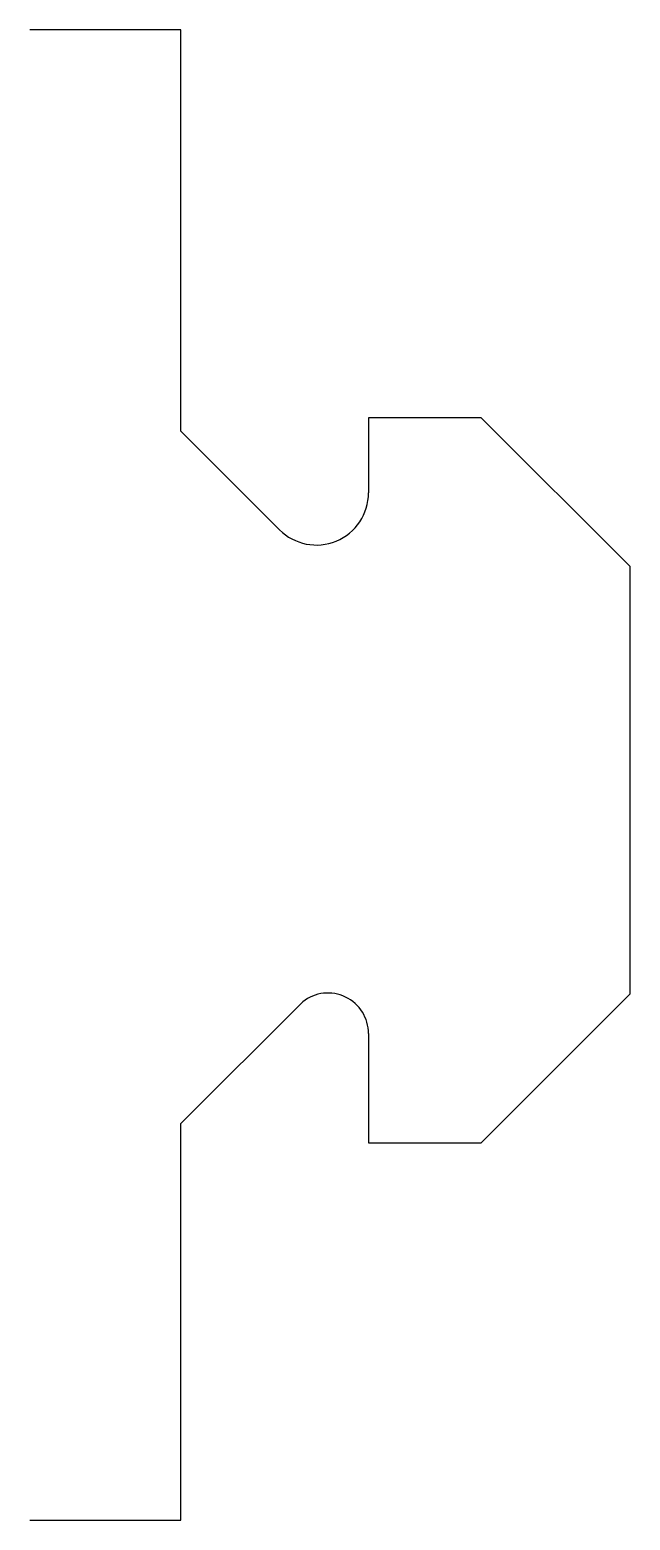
# Model space of a CAD drawing. Header units: millimetres. Extents: x -12.4 to -4.3, y 10.1 to 30.1.
import ezdxf

# ---------------------------------------------------------------- set-up
doc = ezdxf.new("R2010")
doc.units = ezdxf.units.MM

msp = doc.modelspace()

# ---------------------------------------------------------------- linework, layer by layer
for p, q in [((-11.371, 30.071), (-12.399, 30.071)), ((-10.371, 30.071), (-11.371, 30.071)), ((-10.371, 24.683), (-10.371, 30.071)), ((-6.343, 24.865), (-7.855, 24.865)), ((-7.855, 24.865), (-7.855, 23.857)), ((-4.345, 22.867), (-6.343, 24.865)), ((-9.05, 23.362), (-10.371, 24.683)), ((-4.345, 17.133), (-4.345, 22.867)), ((-10.371, 15.395), (-8.738, 17.028)), ((-6.343, 15.135), (-4.345, 17.133)), ((-7.855, 16.6), (-7.855, 15.135)), ((-7.855, 15.135), (-6.343, 15.135))]:
    msp.add_line(p, q)
msp.add_lwpolyline([(-12.399, 10.071), (-10.371, 10.071), (-10.371, 15.395)])
for centre, radius, start, end in [((-8.555, 23.857), 0.7, 225, 0), ((-8.4, 16.6), 0.545, 0, 128.3411)]:
    msp.add_arc(centre, radius, start, end)

doc.saveas('drawing.dxf')
